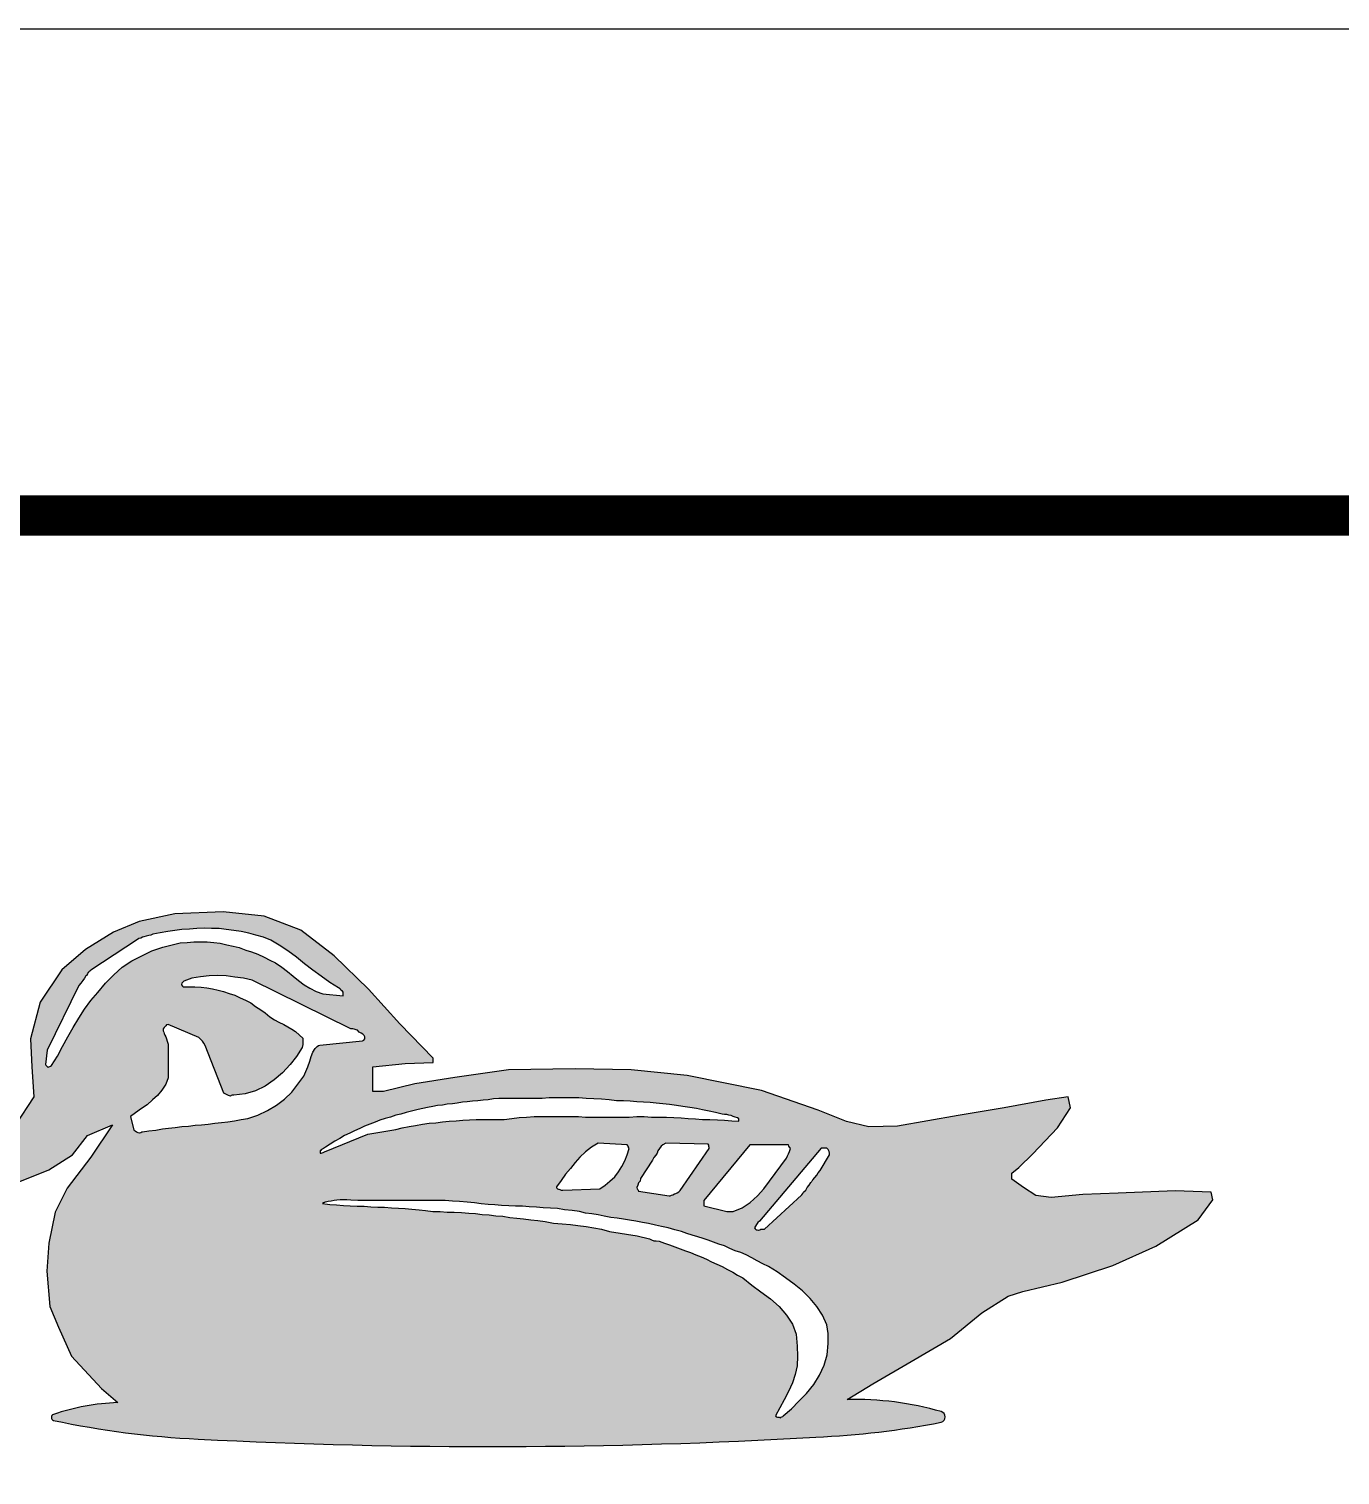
# Model space of a CAD drawing. Extents: x -0.1 to 35.9, y -0.1 to 23.9.
# Drawn here: x 33.622 to 34.633, y 22.759 to 23.873 of the extents above; entities that cross this region are included whole.
import ezdxf

# ---------------------------------------------------------------- set-up
doc = ezdxf.new("R2010")
doc.units = 0
doc.header["$LTSCALE"] = 48
doc.header["$MEASUREMENT"] = 0
doc.layers.add('0-BORDER', color=7, linetype='Continuous')
doc.layers.add('0-BORDER-TXT', color=2, linetype='Continuous')

# ---------------------------------------------------------------- blocks, each defined once
blk = doc.blocks.new('HS LOGO')
at = {"layer": '0-BORDER-TXT'}
h = blk.add_hatch(color=256, dxfattribs=at)
h.dxf.hatch_style = 1
h.paths.add_polyline_path([(0.3351, 1.024), (0.3594, 1.0436), (0.3796, 1.0566), (0.3908, 1.0602), (0.4211, 1.0673), (0.4602, 1.0803), (0.4934, 1.0951), (0.526, 1.1153), (0.5373, 1.1307), (0.5361, 1.1366), (0.5082, 1.1378), (0.4644, 1.136), (0.4371, 1.1348), (0.4128, 1.1325), (0.4009, 1.1342), (0.3914, 1.1402), (0.3825, 1.1467), (0.3825, 1.1514), (0.3879, 1.1556), (0.3986, 1.1662), (0.4175, 1.1864), (0.4276, 1.2018), (0.4258, 1.2101), (0.4086, 1.2077), (0.3766, 1.2018), (0.341, 1.1959), (0.2942, 1.1876), (0.2723, 1.187), (0.2551, 1.1911), (0.2331, 1.2), (0.1895, 1.2151), (0.1323, 1.2267), (0.0891, 1.2309), (0.046, 1.2317), (-0.0054, 1.2309), (-0.0469, 1.2251), (-0.0776, 1.2201), (-0.1017, 1.2143), (-0.11, 1.2143), (-0.11, 1.2334), (-0.0851, 1.2359), (-0.0635, 1.2367), (-0.0635, 1.24), (-0.0892, 1.2665), (-0.1133, 1.2931), (-0.1398, 1.3188), (-0.1655, 1.3387), (-0.1937, 1.3494), (-0.2253, 1.3527), (-0.2626, 1.3511), (-0.29, 1.3453), (-0.3099, 1.337), (-0.3315, 1.3237), (-0.3497, 1.308), (-0.3663, 1.2831), (-0.3738, 1.2549), (-0.3729, 1.2334), (-0.3713, 1.2102), (-0.3854, 1.1886), (-0.3995, 1.1695), (-0.4144, 1.1554), (-0.4244, 1.1447), (-0.4252, 1.1347), (-0.4078, 1.1372), (-0.3846, 1.1438), (-0.3597, 1.1538), (-0.3414, 1.1654), (-0.3298, 1.1803), (-0.3107, 1.1886), (-0.3273, 1.1637), (-0.3456, 1.1397), (-0.3547, 1.1214), (-0.3597, 1.0974), (-0.3613, 1.0758), (-0.3588, 1.0485), (-0.3522, 1.0327), (-0.3422, 1.0103), (-0.319, 0.9855), (-0.3066, 0.9745, 0.075703), (-0.3561, 0.9654, 0.749814), (-0.3558, 0.9608, 0.040346), (-0.2446, 0.9464, 0.027253), (0.2313, 0.9479, 0.036874), (0.328, 0.9594, 0.753125), (0.328, 0.9676, 0.07672), (0.2555, 0.9769), (0.2752, 0.9891), (0.3049, 1.0062)])
h.paths.add_polyline_path([(-0.0152, 1.1184), (-0.0203, 1.1192), (-0.0258, 1.1195), (-0.031, 1.1203), (-0.0361, 1.1206), (-0.0417, 1.121), (-0.0472, 1.1214), (-0.0527, 1.1214), (-0.0582, 1.1218), (-0.0637, 1.1218), (-0.0693, 1.1225), (-0.0744, 1.1232), (-0.0799, 1.1236), (-0.0851, 1.124), (-0.0902, 1.1243), (-0.0957, 1.1247), (-0.1009, 1.1251), (-0.1061, 1.1251), (-0.1116, 1.1254), (-0.1167, 1.1258), (-0.1222, 1.1258), (-0.1274, 1.1262), (-0.1325, 1.1265), (-0.1381, 1.1269), (-0.1432, 1.1273), (-0.1487, 1.128), (-0.1473, 1.1287), (-0.1469, 1.1291), (-0.1465, 1.1291), (-0.1443, 1.1295), (-0.1421, 1.1298), (-0.1399, 1.1302), (-0.1377, 1.1306), (-0.1351, 1.1309), (-0.1329, 1.1309), (-0.13, 1.1309), (-0.127, 1.1306), (-0.1215, 1.1302), (-0.116, 1.1302), (-0.1105, 1.1302), (-0.1049, 1.1302), (-0.0994, 1.1302), (-0.0939, 1.1302), (-0.088, 1.1302), (-0.0825, 1.1302), (-0.077, 1.1302), (-0.0715, 1.1302), (-0.0656, 1.1302), (-0.0601, 1.1302), (-0.0542, 1.1302), (-0.0487, 1.1298), (-0.0431, 1.1295), (-0.0373, 1.1291), (-0.0317, 1.1284), (-0.0266, 1.1276), (-0.0211, 1.1273), (-0.0159, 1.1269), (-0.0108, 1.1265), (-0.0052, 1.1262), (-0.0001, 1.1258), (0.0054, 1.1258), (0.0106, 1.1254), (0.0161, 1.1251), (0.0212, 1.1247), (0.0268, 1.1243), (0.0323, 1.124), (0.0378, 1.1232), (0.0437, 1.1225), (0.0492, 1.1218), (0.054, 1.1206), (0.0588, 1.1199), (0.0636, 1.1192), (0.0683, 1.1181), (0.0735, 1.1173), (0.0783, 1.1166), (0.0831, 1.1159), (0.0878, 1.1151), (0.0926, 1.1144), (0.0978, 1.1133), (0.1025, 1.1126), (0.1077, 1.1114), (0.1125, 1.1103), (0.1176, 1.1092), (0.1228, 1.1078), (0.1279, 1.1063), (0.132, 1.1048), (0.136, 1.1037), (0.1404, 1.1023), (0.1445, 1.1011), (0.1485, 1.0997), (0.1526, 1.0982), (0.1566, 1.0967), (0.161, 1.0953), (0.1651, 1.0934), (0.1691, 1.0916), (0.1736, 1.0901), (0.1776, 1.0883), (0.182, 1.0861), (0.1861, 1.0839), (0.1905, 1.0816), (0.1949, 1.0794), (0.2015, 1.0754), (0.2081, 1.0706), (0.2148, 1.0658), (0.221, 1.0607), (0.2269, 1.0548), (0.2321, 1.0485), (0.2365, 1.0419), (0.2398, 1.0346), (0.2405, 1.0312), (0.2409, 1.0279), (0.2409, 1.0243), (0.2409, 1.0202), (0.2401, 1.0114), (0.2379, 1.0033), (0.2343, 0.9956), (0.2298, 0.9886), (0.2243, 0.9816), (0.2184, 0.9757), (0.2126, 0.9698), (0.2063, 0.9643), (0.2059, 0.9639), (0.2052, 0.9636), (0.2045, 0.9632), (0.2041, 0.9628), (0.203, 0.9632), (0.2019, 0.9632), (0.2001, 0.9638), (0.2037, 0.9705), (0.207, 0.9768), (0.2103, 0.9831), (0.2133, 0.9897), (0.2155, 0.9963), (0.217, 1.0029), (0.2173, 1.0103), (0.217, 1.018), (0.2162, 1.0272), (0.2133, 1.0349), (0.2089, 1.0419), (0.203, 1.0485), (0.1964, 1.0544), (0.189, 1.0599), (0.182, 1.0651), (0.175, 1.0706), (0.171, 1.0728), (0.1673, 1.075), (0.1633, 1.0772), (0.1592, 1.0794), (0.1552, 1.0813), (0.1511, 1.0831), (0.1471, 1.085), (0.143, 1.0868), (0.139, 1.0883), (0.1349, 1.0901), (0.1309, 1.0916), (0.1268, 1.0931), (0.1228, 1.0945), (0.1187, 1.096), (0.1147, 1.0975), (0.1106, 1.0989), (0.1084, 1.0993), (0.1066, 1.0993), (0.1048, 1.1), (0.1033, 1.1008), (0.0937, 1.103), (0.0724, 1.1063), (0.0661, 1.1081), (0.0602, 1.1092), (0.0544, 1.1103), (0.0481, 1.1111), (0.0422, 1.1118), (0.036, 1.1122), (0.0293, 1.1129), (0.0227, 1.114), (0.0172, 1.1148), (0.0117, 1.1155), (0.0062, 1.1162), (0.001, 1.1166), (-0.0045, 1.1173), (-0.0097, 1.1181)], flags=16)
h.paths.add_polyline_path([(0.0319, 1.1398), (0.0312, 1.1405), (0.0352, 1.1457), (0.0385, 1.1505), (0.0422, 1.1549), (0.0459, 1.1597), (0.0496, 1.1637), (0.054, 1.1678), (0.0584, 1.1714), (0.0636, 1.1744), (0.086, 1.1733), (0.0867, 1.1722), (0.0871, 1.1714), (0.0875, 1.1703), (0.086, 1.1656), (0.0842, 1.1608), (0.0819, 1.1564), (0.0794, 1.1523), (0.0764, 1.1486), (0.0727, 1.1453), (0.0691, 1.142), (0.065, 1.1394), (0.0363, 1.1383), (0.0349, 1.1383), (0.0334, 1.1391), (0.0326, 1.1391)], flags=16)
h.paths.add_polyline_path([(0.0948, 1.1376), (0.0945, 1.1383), (0.0941, 1.1387), (0.0934, 1.1402), (0.0941, 1.142), (0.0948, 1.1439), (0.0959, 1.1453), (0.0963, 1.1472), (0.1055, 1.1615), (0.1066, 1.1634), (0.1081, 1.1652), (0.1092, 1.1667), (0.1095, 1.1685), (0.111, 1.1703), (0.1121, 1.1722), (0.1136, 1.1733), (0.1158, 1.1744), (0.1489, 1.1736), (0.1489, 1.1718), (0.1495, 1.1707), (0.1264, 1.1373), (0.1246, 1.1361), (0.1235, 1.1358), (0.1224, 1.1354), (0.1213, 1.1347), (0.1202, 1.1343), (0.1189, 1.1338)], flags=16)
h.paths.add_polyline_path([(-0.0457, 1.1917), (-0.0512, 1.1913), (-0.0564, 1.191), (-0.0615, 1.1902), (-0.0667, 1.1899), (-0.0718, 1.1891), (-0.077, 1.188), (-0.0821, 1.1873), (-0.0873, 1.1862), (-0.0924, 1.1851), (-0.1138, 1.1814), (-0.1473, 1.1678), (-0.1484, 1.1674), (-0.1491, 1.1671), (-0.1506, 1.1663), (-0.1506, 1.1674), (-0.1506, 1.1685), (-0.1506, 1.1689), (-0.1502, 1.1689), (-0.1495, 1.1696), (-0.148, 1.1704), (-0.1465, 1.1715), (-0.1428, 1.1737), (-0.1392, 1.1759), (-0.1355, 1.1781), (-0.1318, 1.1803), (-0.1278, 1.1821), (-0.1241, 1.184), (-0.12, 1.1858), (-0.1164, 1.1877), (-0.1123, 1.1891), (-0.1083, 1.1906), (-0.1046, 1.1921), (-0.1005, 1.1935), (-0.0965, 1.1946), (-0.0924, 1.1961), (-0.0884, 1.1969), (-0.0843, 1.198), (-0.0751, 1.2005), (-0.0715, 1.2013), (-0.0678, 1.202), (-0.0637, 1.2027), (-0.0601, 1.2035), (-0.0564, 1.2038), (-0.0527, 1.2046), (-0.0487, 1.2049), (-0.045, 1.2053), (-0.0409, 1.2061), (-0.0373, 1.2064), (-0.0332, 1.2068), (-0.0292, 1.2072), (-0.0251, 1.2075), (-0.0211, 1.2079), (-0.017, 1.2086), (-0.013, 1.209), (-0.0075, 1.209), (-0.0019, 1.209), (0.0036, 1.209), (0.0091, 1.209), (0.0146, 1.209), (0.0205, 1.209), (0.026, 1.2094), (0.0315, 1.2094), (0.0374, 1.2094), (0.0429, 1.2094), (0.0488, 1.2094), (0.0544, 1.209), (0.0602, 1.2086), (0.0661, 1.2083), (0.072, 1.2079), (0.0779, 1.2072), (0.0831, 1.2072), (0.0882, 1.2068), (0.0934, 1.2064), (0.0985, 1.2061), (0.1037, 1.2057), (0.1084, 1.2053), (0.1136, 1.2049), (0.1187, 1.2042), (0.1239, 1.2035), (0.129, 1.2027), (0.1342, 1.202), (0.1393, 1.2013), (0.1441, 1.2002), (0.1493, 1.1991), (0.1541, 1.198), (0.1592, 1.1969), (0.161, 1.1965), (0.1629, 1.1965), (0.1644, 1.1961), (0.1662, 1.1957), (0.1677, 1.195), (0.1691, 1.1946), (0.171, 1.1939), (0.1721, 1.1932), (0.1721, 1.1921), (0.1721, 1.1917), (0.1721, 1.1913), (0.1666, 1.1917), (0.161, 1.1921), (0.1555, 1.1924), (0.1496, 1.1928), (0.1441, 1.1928), (0.1386, 1.1932), (0.1331, 1.1935), (0.1276, 1.1939), (0.122, 1.1943), (0.1162, 1.1946), (0.1106, 1.1946), (0.1048, 1.1946), (0.0992, 1.195), (0.0934, 1.195), (0.0875, 1.1946), (0.0816, 1.1946), (0.0761, 1.1946), (0.0705, 1.1946), (0.065, 1.1946), (0.0595, 1.1946), (0.054, 1.1946), (0.0485, 1.195), (0.0429, 1.195), (0.0371, 1.195), (0.0315, 1.195), (0.0257, 1.195), (0.0201, 1.195), (0.0143, 1.195), (0.0084, 1.1946), (0.0028, 1.1943), (-0.003, 1.1935), (-0.0089, 1.1928), (-0.0141, 1.1928), (-0.0196, 1.1928), (-0.0247, 1.1928), (-0.0303, 1.1928), (-0.0354, 1.1924), (-0.0406, 1.1921)], flags=16)
h.paths.add_polyline_path([(0.1452, 1.1262), (0.1452, 1.1273), (0.1452, 1.1288), (0.1452, 1.1302), (0.1805, 1.1733), (0.2103, 1.1733), (0.2107, 1.1722), (0.2111, 1.1714), (0.2119, 1.1706), (0.2111, 1.1681), (0.2103, 1.1663), (0.2096, 1.1648), (0.2089, 1.163), (0.2045, 1.1571), (0.2, 1.1512), (0.1956, 1.1453), (0.1912, 1.1394), (0.1864, 1.1339), (0.1809, 1.1288), (0.1747, 1.1247), (0.1677, 1.1218), (0.1666, 1.1218), (0.1655, 1.1218), (0.164, 1.1218), (0.1629, 1.1218)], flags=16)
h.paths.add_polyline_path([(0.1842, 1.1093), (0.185, 1.1104), (0.1857, 1.1118), (0.1868, 1.1133), (0.1879, 1.1144), (0.2354, 1.1707), (0.2365, 1.1707), (0.2376, 1.1707), (0.2387, 1.1707), (0.2398, 1.1707), (0.2409, 1.1696), (0.242, 1.1674), (0.242, 1.1656), (0.2346, 1.1534), (0.2332, 1.1516), (0.2321, 1.1497), (0.2306, 1.1479), (0.2291, 1.1461), (0.2284, 1.1453), (0.228, 1.1446), (0.2276, 1.1442), (0.2262, 1.142), (0.2247, 1.1402), (0.2236, 1.1383), (0.2221, 1.1369), (0.2217, 1.1365), (0.221, 1.135), (0.2203, 1.1343), (0.1919, 1.1082), (0.1908, 1.1082), (0.189, 1.1082), (0.1874, 1.1074), (0.1861, 1.1078), (0.185, 1.1078)], flags=16)
h.paths.add_polyline_path([(-0.1843, 1.2038), (-0.1913, 1.1997), (-0.1986, 1.196), (-0.2063, 1.1935), (-0.2115, 1.1927), (-0.2166, 1.1916), (-0.2218, 1.1909), (-0.2266, 1.1905), (-0.2317, 1.1898), (-0.2369, 1.189), (-0.242, 1.1887), (-0.2468, 1.1883), (-0.252, 1.1876), (-0.2571, 1.1872), (-0.2623, 1.1865), (-0.2674, 1.1861), (-0.2722, 1.1854), (-0.2773, 1.1846), (-0.2825, 1.1839), (-0.2882, 1.1831), (-0.2896, 1.1823), (-0.291, 1.1828), (-0.2921, 1.1832), (-0.2932, 1.1839), (-0.2943, 1.1846), (-0.2968, 1.1949), (-0.2928, 1.1979), (-0.2884, 1.2012), (-0.284, 1.2041), (-0.2799, 1.2078), (-0.2759, 1.2111), (-0.2726, 1.2152), (-0.2696, 1.2199), (-0.2678, 1.2247), (-0.2678, 1.2508), (-0.2685, 1.2531), (-0.2689, 1.2549), (-0.2696, 1.2564), (-0.2704, 1.2578), (-0.2707, 1.2589), (-0.2711, 1.26), (-0.2715, 1.2611), (-0.2715, 1.2626), (-0.2707, 1.2637), (-0.2696, 1.2648), (-0.2683, 1.2661), (-0.2442, 1.256), (-0.2428, 1.2545), (-0.2413, 1.2531), (-0.2402, 1.2516), (-0.2391, 1.2497), (-0.2247, 1.213), (-0.2233, 1.2122), (-0.2222, 1.2118), (-0.2211, 1.2111), (-0.2198, 1.2108), (-0.2185, 1.2115), (-0.217, 1.2115), (-0.2085, 1.2126), (-0.2005, 1.2148), (-0.1931, 1.2185), (-0.1861, 1.2233), (-0.1795, 1.2288), (-0.1736, 1.235), (-0.1688, 1.2413), (-0.1644, 1.2483), (-0.164, 1.2505), (-0.164, 1.2523), (-0.164, 1.2538), (-0.164, 1.2553), (-0.1666, 1.2578), (-0.1696, 1.2604), (-0.1725, 1.2623), (-0.1754, 1.2641), (-0.1787, 1.2659), (-0.1824, 1.2678), (-0.1857, 1.2696), (-0.1894, 1.2718), (-0.1931, 1.2748), (-0.1964, 1.2773), (-0.2005, 1.2799), (-0.2041, 1.2825), (-0.2082, 1.2847), (-0.2122, 1.2865), (-0.2163, 1.2884), (-0.2207, 1.2898), (-0.2251, 1.2913), (-0.2292, 1.2924), (-0.2336, 1.2935), (-0.238, 1.2943), (-0.2424, 1.2946), (-0.2472, 1.295), (-0.2516, 1.295), (-0.256, 1.295), (-0.256, 1.2946), (-0.2567, 1.2954), (-0.2576, 1.2966), (-0.2571, 1.2979), (-0.2567, 1.2983), (-0.256, 1.299), (-0.2556, 1.2994), (-0.2494, 1.3016), (-0.2428, 1.3027), (-0.2361, 1.3035), (-0.2295, 1.3038), (-0.2229, 1.3035), (-0.2163, 1.3024), (-0.2097, 1.3016), (-0.203, 1.3001), (-0.1269, 1.2626), (-0.1254, 1.2626), (-0.1243, 1.2623), (-0.1228, 1.2619), (-0.1217, 1.2615), (-0.1206, 1.26), (-0.1191, 1.2593), (-0.1177, 1.2586), (-0.1162, 1.2571), (-0.1162, 1.254), (-0.118, 1.2534), (-0.1508, 1.2501), (-0.1519, 1.2497), (-0.153, 1.249), (-0.1537, 1.2483), (-0.1545, 1.2475), (-0.1563, 1.2446), (-0.1574, 1.2413), (-0.1585, 1.2376), (-0.16, 1.2332), (-0.1633, 1.2262), (-0.1677, 1.2199), (-0.1725, 1.2137), (-0.178, 1.2085)], flags=16)
h.paths.add_polyline_path([(-0.1328, 1.288), (-0.1486, 1.2895), (-0.1537, 1.2913), (-0.1585, 1.2939), (-0.1629, 1.2965), (-0.1673, 1.2998), (-0.1714, 1.3031), (-0.1758, 1.3068), (-0.1802, 1.3101), (-0.185, 1.3134), (-0.1894, 1.3156), (-0.1938, 1.3178), (-0.1986, 1.32), (-0.2034, 1.3219), (-0.2078, 1.3233), (-0.213, 1.3252), (-0.2177, 1.3263), (-0.2225, 1.3274), (-0.2277, 1.3285), (-0.2325, 1.3292), (-0.2376, 1.3296), (-0.2428, 1.3296), (-0.2479, 1.3296), (-0.2531, 1.3292), (-0.2586, 1.3288), (-0.2637, 1.3277), (-0.2718, 1.3255), (-0.2803, 1.3226), (-0.288, 1.3189), (-0.2957, 1.3149), (-0.3031, 1.3101), (-0.3097, 1.3042), (-0.316, 1.2979), (-0.3219, 1.2906), (-0.3274, 1.2843), (-0.3322, 1.2777), (-0.3366, 1.2707), (-0.341, 1.2637), (-0.345, 1.2564), (-0.3491, 1.249), (-0.3531, 1.2416), (-0.3575, 1.2343), (-0.3583, 1.2339), (-0.3598, 1.2332), (-0.3601, 1.2328), (-0.3609, 1.2336), (-0.362, 1.2347), (-0.3623, 1.235), (-0.3609, 1.2461), (-0.3366, 1.2961), (-0.3351, 1.2979), (-0.3336, 1.2998), (-0.3322, 1.3016), (-0.3311, 1.3035), (-0.3307, 1.3038), (-0.33, 1.3049), (-0.3296, 1.3057), (-0.3289, 1.3064), (-0.3281, 1.3071), (-0.3274, 1.3079), (-0.2913, 1.3314), (-0.2902, 1.3322), (-0.2888, 1.3325), (-0.2873, 1.3335), (-0.2847, 1.334), (-0.2825, 1.3344), (-0.281, 1.3347), (-0.2796, 1.3355), (-0.274, 1.3366), (-0.2681, 1.3377), (-0.2626, 1.3384), (-0.2571, 1.3391), (-0.2512, 1.3395), (-0.2457, 1.3399), (-0.2398, 1.3402), (-0.2343, 1.3399), (-0.2284, 1.3399), (-0.2229, 1.3391), (-0.217, 1.3384), (-0.2115, 1.3377), (-0.2056, 1.3362), (-0.2001, 1.3347), (-0.1942, 1.3333), (-0.1887, 1.331), (-0.1821, 1.327), (-0.1754, 1.3226), (-0.1688, 1.3178), (-0.1626, 1.3127), (-0.1563, 1.3079), (-0.1497, 1.3031), (-0.1431, 1.2983), (-0.1364, 1.2943), (-0.1353, 1.2935), (-0.1346, 1.2924), (-0.1328, 1.2912), (-0.1328, 1.2898), (-0.1328, 1.2887)], flags=16)
blk.add_lwpolyline([(-0.3846, 1.1438), (-0.3597, 1.1538), (-0.3414, 1.1654), (-0.3298, 1.1803), (-0.3107, 1.1886), (-0.3273, 1.1637), (-0.3456, 1.1397), (-0.3547, 1.1214), (-0.3597, 1.0974), (-0.3613, 1.0758), (-0.3588, 1.0485), (-0.3522, 1.0327), (-0.3422, 1.0103), (-0.319, 0.9855), (-0.3066, 0.9745, 0.075703), (-0.3561, 0.9654, 0.712638), (-0.3561, 0.9608, 0.040453), (-0.2446, 0.9464, 0.027253), (0.2313, 0.9479, 0.036874), (0.328, 0.9594, 0.753125), (0.328, 0.9676, 0.07672), (0.2555, 0.9769), (0.2752, 0.9891), (0.3049, 1.0062), (0.3351, 1.024), (0.3594, 1.0436), (0.3796, 1.0566), (0.3908, 1.0602), (0.4211, 1.0673), (0.4602, 1.0803), (0.4934, 1.0951), (0.526, 1.1153), (0.5373, 1.1307), (0.5361, 1.1366), (0.5082, 1.1378), (0.4644, 1.136), (0.4371, 1.1348), (0.4128, 1.1325), (0.4009, 1.1342), (0.3914, 1.1402), (0.3825, 1.1467), (0.3825, 1.1514), (0.3879, 1.1556), (0.3986, 1.1662), (0.4175, 1.1864), (0.4276, 1.2018), (0.4258, 1.2101), (0.4086, 1.2077), (0.3766, 1.2018), (0.341, 1.1959), (0.2942, 1.1876), (0.2723, 1.187), (0.2551, 1.1911), (0.2331, 1.2), (0.1895, 1.2151), (0.1323, 1.2267), (0.0891, 1.2309), (0.046, 1.2317), (-0.0054, 1.2309), (-0.0469, 1.2251), (-0.0776, 1.2201), (-0.1017, 1.2143), (-0.11, 1.2143), (-0.11, 1.2334), (-0.0851, 1.2359), (-0.0635, 1.2367), (-0.0635, 1.24), (-0.0892, 1.2665), (-0.1133, 1.2931), (-0.1398, 1.3188), (-0.1655, 1.3387), (-0.1937, 1.3494), (-0.2253, 1.3527), (-0.2626, 1.3511), (-0.29, 1.3453), (-0.3099, 1.337), (-0.3315, 1.3237), (-0.3497, 1.308), (-0.3663, 1.2831), (-0.3738, 1.2549), (-0.3729, 1.2334), (-0.3713, 1.2102), (-0.3854, 1.1886)], format="xyb", dxfattribs=at)
for points in [[(-0.3575, 1.2343), (-0.3531, 1.2416), (-0.3491, 1.249), (-0.345, 1.2564), (-0.341, 1.2637), (-0.3366, 1.2707), (-0.3322, 1.2777), (-0.3274, 1.2843), (-0.3219, 1.2906), (-0.316, 1.2979), (-0.3097, 1.3042), (-0.3031, 1.3101), (-0.2957, 1.3149), (-0.288, 1.3189), (-0.2803, 1.3226), (-0.2718, 1.3255), (-0.2637, 1.3277), (-0.2586, 1.3288), (-0.2531, 1.3292), (-0.2479, 1.3296), (-0.2428, 1.3296), (-0.2376, 1.3296), (-0.2325, 1.3292), (-0.2277, 1.3285), (-0.2225, 1.3274), (-0.2177, 1.3263), (-0.213, 1.3252), (-0.2078, 1.3233), (-0.2034, 1.3219), (-0.1986, 1.32), (-0.1938, 1.3178), (-0.1894, 1.3156), (-0.185, 1.3134), (-0.1802, 1.3101), (-0.1758, 1.3068), (-0.1714, 1.3031), (-0.1673, 1.2998), (-0.1629, 1.2965), (-0.1585, 1.2939), (-0.1537, 1.2913), (-0.1486, 1.2895), (-0.1328, 1.288), (-0.1328, 1.2887), (-0.1328, 1.2895), (-0.1328, 1.2898), (-0.1328, 1.2909), (-0.1335, 1.2917), (-0.1346, 1.2924), (-0.1353, 1.2935), (-0.1364, 1.2943), (-0.1431, 1.2983), (-0.1497, 1.3031), (-0.1563, 1.3079), (-0.1626, 1.3127), (-0.1688, 1.3178), (-0.1754, 1.3226), (-0.1821, 1.327), (-0.1887, 1.331), (-0.1942, 1.3333), (-0.2001, 1.3347), (-0.2056, 1.3362), (-0.2115, 1.3377), (-0.217, 1.3384), (-0.2229, 1.3391), (-0.2284, 1.3399), (-0.2343, 1.3399), (-0.2398, 1.3402), (-0.2457, 1.3399), (-0.2512, 1.3395), (-0.2571, 1.3391), (-0.2626, 1.3384), (-0.2681, 1.3377), (-0.274, 1.3366), (-0.2796, 1.3355), (-0.281, 1.3347), (-0.2825, 1.3344), (-0.2847, 1.334), (-0.2865, 1.3336), (-0.2876, 1.3333), (-0.2888, 1.3325), (-0.2902, 1.3322), (-0.2913, 1.3314), (-0.3274, 1.3079), (-0.3277, 1.3075), (-0.3281, 1.3071), (-0.3289, 1.3064), (-0.3292, 1.306), (-0.3296, 1.3057), (-0.33, 1.3049), (-0.3307, 1.3038), (-0.3311, 1.3035), (-0.3322, 1.3016), (-0.3336, 1.2998), (-0.3351, 1.2979), (-0.3366, 1.2961), (-0.3609, 1.2461), (-0.3623, 1.235), (-0.362, 1.2347), (-0.3612, 1.2339), (-0.3609, 1.2336), (-0.3601, 1.2328), (-0.3598, 1.2332), (-0.359, 1.2336), (-0.3583, 1.2339), (-0.3575, 1.2343)], [(-0.2876, 1.1832), (-0.2825, 1.1839), (-0.2773, 1.1846), (-0.2722, 1.1854), (-0.2674, 1.1861), (-0.2623, 1.1865), (-0.2571, 1.1872), (-0.252, 1.1876), (-0.2468, 1.1883), (-0.242, 1.1887), (-0.2369, 1.189), (-0.2317, 1.1898), (-0.2266, 1.1905), (-0.2218, 1.1909), (-0.2166, 1.1916), (-0.2115, 1.1927), (-0.2063, 1.1935), (-0.1986, 1.196), (-0.1913, 1.1997), (-0.1843, 1.2038), (-0.178, 1.2085), (-0.1725, 1.2137), (-0.1677, 1.2199), (-0.1633, 1.2262), (-0.16, 1.2332), (-0.1585, 1.2376), (-0.1574, 1.2413), (-0.1563, 1.2446), (-0.1545, 1.2475), (-0.1537, 1.2483), (-0.153, 1.249), (-0.1519, 1.2497), (-0.1508, 1.2501), (-0.118, 1.2534), (-0.1169, 1.2538), (-0.1162, 1.2549), (-0.1162, 1.2564), (-0.1166, 1.2575), (-0.1177, 1.2586), (-0.1191, 1.2593), (-0.1206, 1.26), (-0.1217, 1.2615), (-0.1228, 1.2619), (-0.1243, 1.2623), (-0.1254, 1.2626), (-0.1269, 1.2626), (-0.203, 1.3001), (-0.2097, 1.3016), (-0.2163, 1.3024), (-0.2229, 1.3035), (-0.2295, 1.3038), (-0.2361, 1.3035), (-0.2428, 1.3027), (-0.2494, 1.3016), (-0.2556, 1.2994), (-0.256, 1.299), (-0.2567, 1.2983), (-0.2571, 1.2979), (-0.2575, 1.2968), (-0.2575, 1.2965), (-0.2567, 1.2954), (-0.256, 1.2946), (-0.256, 1.295), (-0.2516, 1.295), (-0.2472, 1.295), (-0.2424, 1.2946), (-0.238, 1.2943), (-0.2336, 1.2935), (-0.2292, 1.2924), (-0.2251, 1.2913), (-0.2207, 1.2898), (-0.2163, 1.2884), (-0.2122, 1.2865), (-0.2082, 1.2847), (-0.2041, 1.2825), (-0.2005, 1.2799), (-0.1964, 1.2773), (-0.1931, 1.2748), (-0.1894, 1.2718), (-0.1857, 1.2696), (-0.1824, 1.2678), (-0.1787, 1.2659), (-0.1754, 1.2641), (-0.1725, 1.2623), (-0.1696, 1.2604), (-0.1666, 1.2578), (-0.164, 1.2553), (-0.164, 1.2538), (-0.164, 1.2523), (-0.164, 1.2505), (-0.1644, 1.2483), (-0.1688, 1.2413), (-0.1736, 1.235), (-0.1795, 1.2288), (-0.1861, 1.2233), (-0.1931, 1.2185), (-0.2005, 1.2148), (-0.2085, 1.2126), (-0.217, 1.2115), (-0.2185, 1.2115), (-0.2192, 1.2111), (-0.2196, 1.2107), (-0.2196, 1.2107), (-0.2211, 1.2111), (-0.2222, 1.2118), (-0.2233, 1.2122), (-0.2247, 1.213), (-0.2391, 1.2497), (-0.2402, 1.2516), (-0.2413, 1.2531), (-0.2428, 1.2545), (-0.2442, 1.256), (-0.2678, 1.2659), (-0.2689, 1.2656), (-0.2696, 1.2648), (-0.2707, 1.2637), (-0.2715, 1.2626), (-0.2715, 1.2611), (-0.2711, 1.26), (-0.2707, 1.2589), (-0.2704, 1.2578), (-0.2696, 1.2564), (-0.2689, 1.2549), (-0.2685, 1.2531), (-0.2678, 1.2508), (-0.2678, 1.2247), (-0.2696, 1.2199), (-0.2726, 1.2152), (-0.2759, 1.2111), (-0.2799, 1.2078), (-0.284, 1.2041), (-0.2884, 1.2012), (-0.2928, 1.1979), (-0.2968, 1.1949), (-0.2943, 1.1846), (-0.2932, 1.1839), (-0.2921, 1.1832), (-0.291, 1.1828), (-0.2899, 1.1824), (-0.2895, 1.1824), (-0.2888, 1.1828), (-0.288, 1.1832), (-0.2876, 1.1832)], [(-0.1473, 1.1678), (-0.1138, 1.1814), (-0.0924, 1.1851), (-0.0873, 1.1862), (-0.0821, 1.1873), (-0.077, 1.188), (-0.0718, 1.1891), (-0.0667, 1.1899), (-0.0615, 1.1902), (-0.0564, 1.191), (-0.0512, 1.1913), (-0.0457, 1.1917), (-0.0406, 1.1921), (-0.0354, 1.1924), (-0.0303, 1.1928), (-0.0247, 1.1928), (-0.0196, 1.1928), (-0.0141, 1.1928), (-0.0089, 1.1928), (-0.003, 1.1935), (0.0028, 1.1943), (0.0084, 1.1946), (0.0143, 1.195), (0.0201, 1.195), (0.0257, 1.195), (0.0315, 1.195), (0.0371, 1.195), (0.0429, 1.195), (0.0485, 1.195), (0.054, 1.1946), (0.0595, 1.1946), (0.065, 1.1946), (0.0705, 1.1946), (0.0761, 1.1946), (0.0816, 1.1946), (0.0875, 1.1946), (0.0934, 1.195), (0.0992, 1.195), (0.1048, 1.1946), (0.1106, 1.1946), (0.1162, 1.1946), (0.122, 1.1943), (0.1276, 1.1939), (0.1331, 1.1935), (0.1386, 1.1932), (0.1441, 1.1928), (0.1496, 1.1928), (0.1555, 1.1924), (0.161, 1.1921), (0.1666, 1.1917), (0.1721, 1.1913), (0.1721, 1.1917), (0.1721, 1.1921), (0.1721, 1.1924), (0.1721, 1.1932), (0.171, 1.1939), (0.1691, 1.1946), (0.1677, 1.195), (0.1662, 1.1957), (0.1644, 1.1961), (0.1629, 1.1965), (0.161, 1.1965), (0.1592, 1.1969), (0.1541, 1.198), (0.1493, 1.1991), (0.1441, 1.2002), (0.1393, 1.2013), (0.1342, 1.202), (0.129, 1.2027), (0.1239, 1.2035), (0.1187, 1.2042), (0.1136, 1.2049), (0.1084, 1.2053), (0.1037, 1.2057), (0.0985, 1.2061), (0.0934, 1.2064), (0.0882, 1.2068), (0.0831, 1.2072), (0.0779, 1.2072), (0.072, 1.2079), (0.0661, 1.2083), (0.0602, 1.2086), (0.0544, 1.209), (0.0488, 1.2094), (0.0429, 1.2094), (0.0374, 1.2094), (0.0315, 1.2094), (0.026, 1.2094), (0.0205, 1.209), (0.0146, 1.209), (0.0091, 1.209), (0.0036, 1.209), (-0.0019, 1.209), (-0.0075, 1.209), (-0.013, 1.209), (-0.017, 1.2086), (-0.0211, 1.2079), (-0.0251, 1.2075), (-0.0292, 1.2072), (-0.0332, 1.2068), (-0.0373, 1.2064), (-0.0409, 1.2061), (-0.045, 1.2053), (-0.0487, 1.2049), (-0.0527, 1.2046), (-0.0564, 1.2038), (-0.0601, 1.2035), (-0.0637, 1.2027), (-0.0678, 1.202), (-0.0715, 1.2013), (-0.0751, 1.2005), (-0.0843, 1.198), (-0.0884, 1.1969), (-0.0924, 1.1961), (-0.0965, 1.1946), (-0.1005, 1.1935), (-0.1046, 1.1921), (-0.1083, 1.1906), (-0.1123, 1.1891), (-0.1164, 1.1877), (-0.12, 1.1858), (-0.1241, 1.184), (-0.1278, 1.1821), (-0.1318, 1.1803), (-0.1355, 1.1781), (-0.1392, 1.1759), (-0.1428, 1.1737), (-0.1465, 1.1715), (-0.148, 1.1704), (-0.1495, 1.1696), (-0.1502, 1.1689), (-0.1506, 1.1689), (-0.1506, 1.1685), (-0.1506, 1.1678), (-0.1506, 1.1674), (-0.1506, 1.1667), (-0.1498, 1.1667), (-0.1491, 1.1671), (-0.1484, 1.1674), (-0.1473, 1.1678)], [(0.0363, 1.1383), (0.065, 1.1394), (0.0691, 1.142), (0.0727, 1.1453), (0.0764, 1.1486), (0.0794, 1.1523), (0.0819, 1.1564), (0.0842, 1.1608), (0.086, 1.1656), (0.0875, 1.1703), (0.0871, 1.1711), (0.0871, 1.1714), (0.0867, 1.1722), (0.086, 1.1733), (0.0636, 1.1744), (0.0584, 1.1714), (0.054, 1.1678), (0.0496, 1.1637), (0.0459, 1.1597), (0.0422, 1.1549), (0.0385, 1.1505), (0.0352, 1.1457), (0.0315, 1.1409), (0.0315, 1.1402), (0.0319, 1.1398), (0.0323, 1.1394), (0.033, 1.1391), (0.0334, 1.1391), (0.0341, 1.1387), (0.0352, 1.1383), (0.0363, 1.1383)], [(0.1224, 1.1354), (0.1235, 1.1358), (0.1246, 1.1361), (0.1257, 1.1369), (0.1268, 1.138), (0.1493, 1.1703), (0.1493, 1.1711), (0.1489, 1.1718), (0.1489, 1.1729), (0.1485, 1.1737), (0.1158, 1.1744), (0.1136, 1.1733), (0.1121, 1.1722), (0.111, 1.1703), (0.1095, 1.1685), (0.1092, 1.1667), (0.1081, 1.1652), (0.1066, 1.1634), (0.1055, 1.1615), (0.0963, 1.1472), (0.0959, 1.1453), (0.0948, 1.1439), (0.0941, 1.142), (0.0934, 1.1402), (0.0937, 1.1394), (0.0941, 1.1387), (0.0945, 1.1383), (0.0948, 1.1376), (0.1184, 1.1339), (0.1191, 1.1339), (0.1202, 1.1343), (0.1213, 1.1347), (0.1224, 1.1354)], [(0.1629, 1.1218), (0.164, 1.1218), (0.1655, 1.1218), (0.1666, 1.1218), (0.1677, 1.1218), (0.1747, 1.1247), (0.1809, 1.1288), (0.1864, 1.1339), (0.1912, 1.1394), (0.1956, 1.1453), (0.2, 1.1512), (0.2045, 1.1571), (0.2089, 1.163), (0.2096, 1.1648), (0.2103, 1.1663), (0.2111, 1.1681), (0.2118, 1.1703), (0.2114, 1.1711), (0.2111, 1.1714), (0.2107, 1.1722), (0.2103, 1.1733), (0.1805, 1.1733), (0.1452, 1.1302), (0.1452, 1.1295), (0.1452, 1.1288), (0.1452, 1.1273), (0.1452, 1.1262), (0.1629, 1.1218)], [(0.1894, 1.1082), (0.1897, 1.1082), (0.1908, 1.1082), (0.1916, 1.1082), (0.1919, 1.1082), (0.2203, 1.1343), (0.2206, 1.1347), (0.2214, 1.1358), (0.2217, 1.1365), (0.2221, 1.1369), (0.2236, 1.1383), (0.2247, 1.1402), (0.2262, 1.142), (0.2276, 1.1442), (0.228, 1.1446), (0.2284, 1.1453), (0.2287, 1.1457), (0.2291, 1.1461), (0.2306, 1.1479), (0.2321, 1.1497), (0.2332, 1.1516), (0.2346, 1.1534), (0.242, 1.1656), (0.242, 1.1667), (0.2416, 1.1681), (0.2409, 1.1696), (0.2398, 1.1707), (0.2387, 1.1707), (0.2376, 1.1707), (0.2365, 1.1707), (0.2354, 1.1707), (0.1879, 1.1144), (0.1868, 1.1133), (0.1857, 1.1118), (0.185, 1.1104), (0.1842, 1.1093), (0.1846, 1.1085), (0.1853, 1.1078), (0.1861, 1.1078), (0.1872, 1.1074), (0.1875, 1.1074), (0.1883, 1.1078), (0.189, 1.1082), (0.1894, 1.1082)], [(0.2063, 0.9643), (0.2126, 0.9698), (0.2184, 0.9757), (0.2243, 0.9816), (0.2298, 0.9886), (0.2343, 0.9956), (0.2379, 1.0033), (0.2401, 1.0114), (0.2409, 1.0202), (0.2409, 1.0243), (0.2409, 1.0279), (0.2405, 1.0312), (0.2398, 1.0346), (0.2365, 1.0419), (0.2321, 1.0485), (0.2269, 1.0548), (0.221, 1.0607), (0.2148, 1.0658), (0.2081, 1.0706), (0.2015, 1.0754), (0.1949, 1.0794), (0.1905, 1.0816), (0.1861, 1.0839), (0.182, 1.0861), (0.1776, 1.0883), (0.1736, 1.0901), (0.1691, 1.0916), (0.1651, 1.0934), (0.161, 1.0953), (0.1566, 1.0967), (0.1526, 1.0982), (0.1485, 1.0997), (0.1445, 1.1011), (0.1404, 1.1023), (0.136, 1.1037), (0.132, 1.1048), (0.1279, 1.1063), (0.1228, 1.1078), (0.1176, 1.1092), (0.1125, 1.1103), (0.1077, 1.1114), (0.1025, 1.1126), (0.0978, 1.1133), (0.0926, 1.1144), (0.0878, 1.1151), (0.0831, 1.1159), (0.0783, 1.1166), (0.0735, 1.1173), (0.0683, 1.1181), (0.0636, 1.1192), (0.0588, 1.1199), (0.054, 1.1206), (0.0492, 1.1218), (0.0437, 1.1225), (0.0378, 1.1232), (0.0323, 1.124), (0.0268, 1.1243), (0.0212, 1.1247), (0.0161, 1.1251), (0.0106, 1.1254), (0.0054, 1.1258), (-0.0001, 1.1258), (-0.0052, 1.1262), (-0.0108, 1.1265), (-0.0159, 1.1269), (-0.0211, 1.1273), (-0.0266, 1.1276), (-0.0317, 1.1284), (-0.0373, 1.1291), (-0.0431, 1.1295), (-0.0487, 1.1298), (-0.0542, 1.1302), (-0.0601, 1.1302), (-0.0656, 1.1302), (-0.0715, 1.1302), (-0.077, 1.1302), (-0.0825, 1.1302), (-0.088, 1.1302), (-0.0939, 1.1302), (-0.0994, 1.1302), (-0.1049, 1.1302), (-0.1105, 1.1302), (-0.116, 1.1302), (-0.1215, 1.1302), (-0.127, 1.1306), (-0.13, 1.1309), (-0.1329, 1.1309), (-0.1351, 1.1309), (-0.1377, 1.1306), (-0.1399, 1.1302), (-0.1421, 1.1298), (-0.1443, 1.1295), (-0.1465, 1.1291), (-0.1469, 1.1291), (-0.1473, 1.1287), (-0.148, 1.1284), (-0.1487, 1.128), (-0.1432, 1.1273), (-0.1381, 1.1269), (-0.1325, 1.1265), (-0.1274, 1.1262), (-0.1222, 1.1258), (-0.1167, 1.1258), (-0.1116, 1.1254), (-0.1061, 1.1251), (-0.1009, 1.1251), (-0.0957, 1.1247), (-0.0902, 1.1243), (-0.0851, 1.124), (-0.0799, 1.1236), (-0.0744, 1.1232), (-0.0693, 1.1225), (-0.0637, 1.1218), (-0.0582, 1.1218), (-0.0527, 1.1214), (-0.0472, 1.1214), (-0.0417, 1.121), (-0.0361, 1.1206), (-0.031, 1.1203), (-0.0258, 1.1195), (-0.0203, 1.1192), (-0.0152, 1.1184), (-0.0097, 1.1181), (-0.0045, 1.1173), (0.001, 1.1166), (0.0062, 1.1162), (0.0117, 1.1155), (0.0172, 1.1148), (0.0227, 1.114), (0.0293, 1.1129), (0.036, 1.1122), (0.0422, 1.1118), (0.0481, 1.1111), (0.0544, 1.1103), (0.0602, 1.1092), (0.0661, 1.1081), (0.0724, 1.1063), (0.0937, 1.103), (0.1033, 1.1008), (0.1048, 1.1), (0.1066, 1.0993), (0.1084, 1.0993), (0.1106, 1.0989), (0.1147, 1.0975), (0.1187, 1.096), (0.1228, 1.0945), (0.1268, 1.0931), (0.1309, 1.0916), (0.1349, 1.0901), (0.139, 1.0883), (0.143, 1.0868), (0.1471, 1.085), (0.1511, 1.0831), (0.1552, 1.0813), (0.1592, 1.0794), (0.1633, 1.0772), (0.1673, 1.075), (0.171, 1.0728), (0.175, 1.0706), (0.182, 1.0651), (0.189, 1.0599), (0.1964, 1.0544), (0.203, 1.0485), (0.2089, 1.0419), (0.2133, 1.0349), (0.2162, 1.0272), (0.217, 1.018), (0.2173, 1.0103), (0.217, 1.0029), (0.2155, 0.9963), (0.2133, 0.9897), (0.2103, 0.9831), (0.207, 0.9768), (0.2037, 0.9705), (0.2004, 0.9643), (0.2008, 0.9636), (0.2019, 0.9632), (0.203, 0.9632), (0.2041, 0.9628), (0.2045, 0.9632), (0.2052, 0.9636), (0.2059, 0.9639), (0.2063, 0.9643)]]:
    blk.add_lwpolyline(points, dxfattribs=at)

msp = doc.modelspace()

# ---------------------------------------------------------------- linework, layer by layer
at = {"layer": '0-BORDER', "const_width": 0.0312}
msp.add_lwpolyline([(32.4975, 0.2484), (35.4975, 0.2484), (35.4975, 23.4984), (32.4975, 23.4984)], close=True, dxfattribs=at)
at = {"layer": 'Defpoints', "color": 11}
msp.add_lwpolyline([(-0.1275, -0.1266), (-0.1275, 23.8734), (35.8725, 23.8734), (35.8725, -0.1266), (-0.1275, -0.1266)], dxfattribs=at)

# ---------------------------------------------------------------- block references
at = {"layer": '0-BORDER'}
msp.add_blockref('HS LOGO', (33.9975, 21.8402), dxfattribs=at)

doc.saveas('drawing.dxf')
